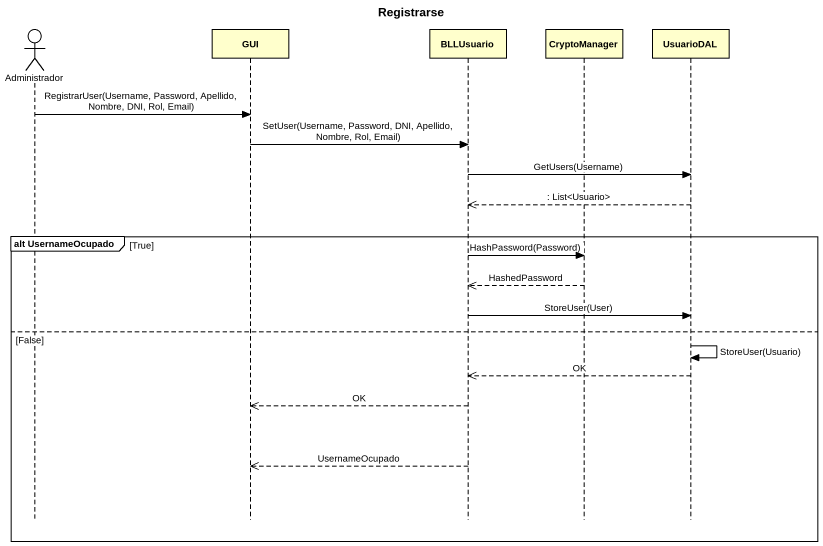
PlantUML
@startuml
title Registrarse
hide footbox
actor Administrador
participant GUI
participant BLLUsuario
participant CryptoManager
participant UsuarioDAL

Administrador -> GUI : RegistrarUser(Username, Password, Apellido, Nombre, DNI, Rol, Email)
GUI -> BLLUsuario : SetUser(Username, Password, DNI, Apellido, Nombre, Rol, Email)
BLLUsuario -> UsuarioDAL : GetUsers(Username)
UsuarioDAL -->> BLLUsuario : : List<Usuario>
group alt UsernameOcupado [True]
  BLLUsuario -> CryptoManager : HashPassword(Password)
  CryptoManager -->> BLLUsuario : HashedPassword
  BLLUsuario -> UsuarioDAL : StoreUser(User)
else False
  UsuarioDAL -> UsuarioDAL : StoreUser(Usuario)
  UsuarioDAL -->> BLLUsuario : OK
  BLLUsuario -->> GUI : OK
  BLLUsuario -->> GUI : UsernameOcupado
end
@enduml
